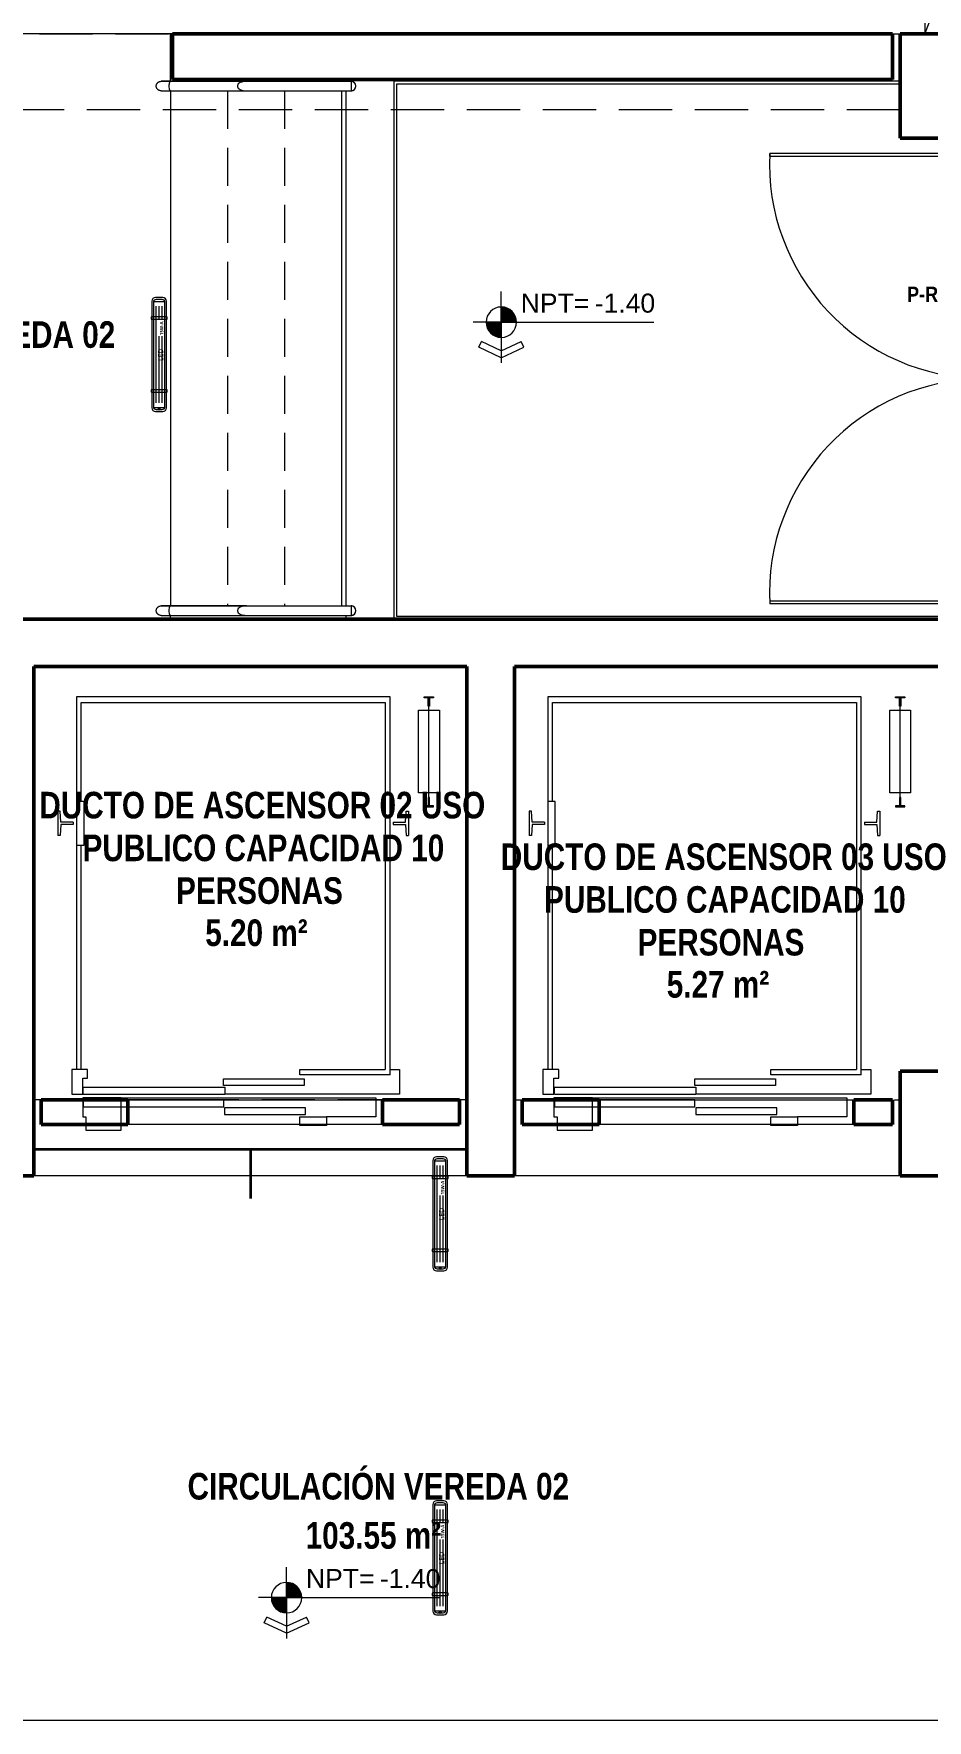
# Model space of a CAD drawing. Header units: metres. Extents: x -4 to 54.5, y -3.3 to 43.7.
# Drawn here: x 39.86 to 44.56, y 8 to 16.87 of the extents above; entities that cross this region are included whole.
import ezdxf

# ---------------------------------------------------------------- set-up
doc = ezdxf.new("R2010")
doc.units = ezdxf.units.M
doc.linetypes.add('Derribado', pattern=[0.4, 0.28, -0.12])
doc.linetypes.add('Trazo pequeño', pattern=[0.3, 0.2, -0.1])
doc.layers.get('0').update_dxf_attribs({"color": 8})
for name, color, linetype, lineweight in [('A-ANNO-NOTE', 8, 'Continuous', 9), ('A-AREA-IDEN', 8, 'Continuous', 9), ('A-DETL', 8, 'Continuous', 9), ('A-DOOR', 8, 'Continuous', 9), ('A-DOOR-FRAM', 8, 'Continuous', 18), ('A-FLOR', 8, 'Continuous', 18), ('A-FLOR-HRAL', 8, 'Continuous', 9), ('A-SIGN', 8, 'Continuous', 9), ('A-WALL', 8, 'Continuous', 9), ('G-ANNO-DIMS', 8, 'Continuous', 9), ('I-WALL', 8, 'Continuous', 9), ('Q-SPCQ', 8, 'Continuous', 9), ('S-COLS', 8, 'Continuous', 9), ('S-STRS', 8, 'Continuous', 9)]:
    doc.layers.add(name, color=color, linetype=linetype, lineweight=lineweight)
doc.layers.add('IE-LUM-L-01-15', color=5, linetype='Continuous', lineweight=18, true_color=0x126b94)
doc.styles.add('Arial_5', font='arial.ttf', dxfattribs={"height": 0.1})
doc.styles.add('Arial_B', font='arialbd.ttf', dxfattribs={"width": 0.85, "height": 0.08})
doc.styles.add('Arial_B_3', font='arialbd.ttf', dxfattribs={"width": 0.8, "height": 0.14})
doc.styles.add('EI_LUM_BOLD', font='OpenSans-Semibold.ttf')
doc.styles.add('EI_LUM_REGULAR', font='OpenSans-Regular.ttf')

# ---------------------------------------------------------------- blocks, each defined once
blk = doc.blocks.new('Tipo de barandal superior - Barandal superior_interno_-4758553-NIV_A_S01_SÓTANO 1')
at = {"layer": 'A-FLOR-HRAL'}
for p, q in [((40.58, 13.8641), (40.53, 13.8641)), ((40.98, 13.8641), (40.58, 13.8641)), ((40.53, 13.8141), (40.58, 13.8141)), ((40.58, 13.8141), (40.98, 13.8141))]:
    blk.add_line(p, q, dxfattribs=at)
at = {"layer": 'A-FLOR-HRAL', "flags": 128}
blk.add_lwpolyline([(40.98, 13.8641), (40.9711, 13.8637), (40.9624, 13.8624), (40.9544, 13.8604), (40.9473, 13.8576), (40.9412, 13.8542), (40.9365, 13.8503), (40.9333, 13.846), (40.9316, 13.8414), (40.9316, 13.8368), (40.9333, 13.8323), (40.9365, 13.828), (40.9412, 13.8241), (40.9473, 13.8207), (40.9544, 13.8179), (40.9624, 13.8158), (40.9711, 13.8146), (40.98, 13.8141)], dxfattribs=at)
at = {"layer": 'A-FLOR-HRAL'}
blk.add_arc((41.53, 13.8391), 0.025, 270, 90, dxfattribs=at)
for points, knots in [([(40.53, 13.8141), (40.5278, 13.8141), (40.5245, 13.8146), (40.5204, 13.816), (40.518, 13.8172), (40.5161, 13.8183), (40.5143, 13.8196), (40.5127, 13.821), (40.5112, 13.8226), (40.5098, 13.8243), (40.5083, 13.8266), (40.5068, 13.8295), (40.5054, 13.8337), (40.5047, 13.8391), (40.5054, 13.8446), (40.5068, 13.8487), (40.5083, 13.8517), (40.5098, 13.8539), (40.5112, 13.8556), (40.5127, 13.8572), (40.5147, 13.859), (40.517, 13.8605), (40.5189, 13.8616), (40.5209, 13.8625), (40.5245, 13.8637), (40.5278, 13.8641), (40.53, 13.8641)], [0, 0, 0, 0, 0.083333, 0.125, 0.166667, 0.1875, 0.208333, 0.25, 0.270833, 0.291667, 0.333333, 0.375, 0.416667, 0.5, 0.583333, 0.625, 0.666667, 0.708333, 0.729167, 0.75, 0.791667, 0.833333, 0.854167, 0.875, 0.916667, 1, 1, 1, 1]), ([(40.58, 13.8141), (40.5794, 13.8141), (40.5782, 13.8147), (40.5765, 13.8172), (40.575, 13.8212), (40.5736, 13.8282), (40.5728, 13.8391), (40.5736, 13.85), (40.575, 13.857), (40.5765, 13.861), (40.5782, 13.8636), (40.5794, 13.8641), (40.58, 13.8641)], [0, 0, 0, 0, 0.083333, 0.166667, 0.25, 0.333333, 0.5, 0.666667, 0.75, 0.833333, 0.916667, 1, 1, 1, 1]), ([(41.5442, 13.8597), (41.5437, 13.8601), (41.5426, 13.8607), (41.5411, 13.8616), (41.5391, 13.8625), (41.5355, 13.8637), (41.5322, 13.8641), (41.53, 13.8641)], [0.807426, 0.807426, 0.807426, 0.807426, 0.8333333, 0.8541667, 0.875, 0.9166667, 1, 1, 1, 1]), ([(41.5536, 13.8474), (41.5534, 13.8478), (41.5529, 13.8493), (41.5517, 13.8517), (41.5502, 13.8539), (41.5488, 13.8556), (41.5473, 13.8572), (41.5461, 13.8583), (41.5452, 13.859)], [0.6072307, 0.6072307, 0.6072307, 0.6072307, 0.625, 0.6666667, 0.7083333, 0.7291667, 0.75, 0.7916667, 0.7916667, 0.7916667, 0.7916667]), ([(41.53, 13.8141), (41.5322, 13.8141), (41.5355, 13.8146), (41.5396, 13.816), (41.542, 13.8172), (41.5435, 13.8181), (41.5441, 13.8185), (41.5442, 13.8186)], [0, 0, 0, 0, 0.0833333, 0.125, 0.1666667, 0.1875, 0.192574, 0.192574, 0.192574, 0.192574]), ([(41.5452, 13.8193), (41.5461, 13.82), (41.5473, 13.821), (41.5488, 13.8226), (41.5502, 13.8243), (41.5517, 13.8266), (41.5529, 13.829), (41.5534, 13.8304), (41.5536, 13.8309)], [0.2083333, 0.2083333, 0.2083333, 0.2083333, 0.25, 0.2708333, 0.2916667, 0.3333333, 0.375, 0.3927693, 0.3927693, 0.3927693, 0.3927693])]:
    blk.add_open_spline(points, degree=3, knots=knots, dxfattribs=at)
blk.add_open_spline([(41.5541, 13.8327), (41.5547, 13.8348), (41.5553, 13.8391), (41.5547, 13.8435), (41.5541, 13.8456)], degree=3, dxfattribs=at)
blk = doc.blocks.new('Tipo de barandal superior - Barandal superior_interno_-V24-NIV_A_S01_SÓTANO 1')
at = {"layer": 'A-FLOR-HRAL'}
for p, q in [((40.53, 13.8641), (40.58, 13.8641)), ((40.58, 13.8641), (41.48, 13.8641)), ((41.48, 13.8641), (41.53, 13.8641)), ((41.53, 13.8641), (41.53, 13.8141)), ((40.53, 13.8141), (40.58, 13.8141)), ((40.58, 13.8141), (41.48, 13.8141)), ((41.48, 13.8141), (41.53, 13.8141))]:
    blk.add_line(p, q, dxfattribs=at)
blk = doc.blocks.new('Tipo de barandal superior - Barandal superior_interno_-4758570-NIV_A_S01_SÓTANO 1')
at = {"layer": 'A-FLOR-HRAL'}
for p, q in [((40.58, 16.6246), (40.53, 16.6246)), ((40.98, 16.6246), (40.58, 16.6246)), ((40.53, 16.5746), (40.58, 16.5746)), ((40.58, 16.5746), (40.98, 16.5746))]:
    blk.add_line(p, q, dxfattribs=at)
at = {"layer": 'A-FLOR-HRAL', "flags": 128}
blk.add_lwpolyline([(40.98, 16.6246), (40.9711, 16.6242), (40.9624, 16.6229), (40.9544, 16.6209), (40.9473, 16.6181), (40.9412, 16.6147), (40.9365, 16.6107), (40.9333, 16.6064), (40.9316, 16.6019), (40.9316, 16.5973), (40.9333, 16.5928), (40.9365, 16.5885), (40.9412, 16.5845), (40.9473, 16.5811), (40.9544, 16.5783), (40.9624, 16.5763), (40.9711, 16.575), (40.98, 16.5746)], dxfattribs=at)
at = {"layer": 'A-FLOR-HRAL'}
blk.add_arc((41.53, 16.5996), 0.025, 270, 90, dxfattribs=at)
for points, knots in [([(40.53, 16.5746), (40.5278, 16.5746), (40.5245, 16.575), (40.5204, 16.5764), (40.518, 16.5776), (40.5161, 16.5788), (40.5143, 16.5801), (40.5127, 16.5815), (40.5112, 16.5831), (40.5098, 16.5848), (40.5083, 16.5871), (40.5068, 16.59), (40.5054, 16.5941), (40.5047, 16.5996), (40.5054, 16.6051), (40.5068, 16.6092), (40.5083, 16.6121), (40.5098, 16.6144), (40.5112, 16.6161), (40.5127, 16.6177), (40.5147, 16.6195), (40.517, 16.621), (40.5189, 16.622), (40.5209, 16.6229), (40.5245, 16.6242), (40.5278, 16.6246), (40.53, 16.6246)], [0, 0, 0, 0, 0.083333, 0.125, 0.166667, 0.1875, 0.208333, 0.25, 0.270833, 0.291667, 0.333333, 0.375, 0.416667, 0.5, 0.583333, 0.625, 0.666667, 0.708333, 0.729167, 0.75, 0.791667, 0.833333, 0.854167, 0.875, 0.916667, 1, 1, 1, 1]), ([(40.58, 16.5746), (40.5794, 16.5746), (40.5782, 16.5752), (40.5765, 16.5777), (40.575, 16.5817), (40.5736, 16.5887), (40.5728, 16.5996), (40.5736, 16.6105), (40.575, 16.6175), (40.5765, 16.6215), (40.5782, 16.624), (40.5794, 16.6246), (40.58, 16.6246)], [0, 0, 0, 0, 0.083333, 0.166667, 0.25, 0.333333, 0.5, 0.666667, 0.75, 0.833333, 0.916667, 1, 1, 1, 1]), ([(41.5442, 16.6202), (41.5437, 16.6205), (41.5426, 16.6212), (41.5411, 16.622), (41.5391, 16.6229), (41.5355, 16.6242), (41.5322, 16.6246), (41.53, 16.6246)], [0.807426, 0.807426, 0.807426, 0.807426, 0.8333333, 0.8541667, 0.875, 0.9166667, 1, 1, 1, 1]), ([(41.5536, 16.6079), (41.5534, 16.6083), (41.5529, 16.6098), (41.5517, 16.6121), (41.5502, 16.6144), (41.5488, 16.6161), (41.5473, 16.6177), (41.5461, 16.6188), (41.5452, 16.6194)], [0.6072307, 0.6072307, 0.6072307, 0.6072307, 0.625, 0.6666667, 0.7083333, 0.7291667, 0.75, 0.7916667, 0.7916667, 0.7916667, 0.7916667]), ([(41.53, 16.5746), (41.5322, 16.5746), (41.5355, 16.575), (41.5396, 16.5764), (41.542, 16.5776), (41.5435, 16.5786), (41.5441, 16.579), (41.5442, 16.579)], [0, 0, 0, 0, 0.0833333, 0.125, 0.1666667, 0.1875, 0.192574, 0.192574, 0.192574, 0.192574]), ([(41.5452, 16.5798), (41.5461, 16.5804), (41.5473, 16.5815), (41.5488, 16.5831), (41.5502, 16.5848), (41.5517, 16.5871), (41.5529, 16.5894), (41.5534, 16.5909), (41.5536, 16.5913)], [0.2083333, 0.2083333, 0.2083333, 0.2083333, 0.25, 0.2708333, 0.2916667, 0.3333333, 0.375, 0.3927693, 0.3927693, 0.3927693, 0.3927693])]:
    blk.add_open_spline(points, degree=3, knots=knots, dxfattribs=at)
blk.add_open_spline([(41.5541, 16.5931), (41.5547, 16.5952), (41.5553, 16.5996), (41.5547, 16.604), (41.5541, 16.6061)], degree=3, dxfattribs=at)
blk = doc.blocks.new('Tipo de barandal superior - Barandal superior_interno_-V25-NIV_A_S01_SÓTANO 1')
at = {"layer": 'A-FLOR-HRAL'}
for p, q in [((40.53, 16.6246), (40.58, 16.6246)), ((40.58, 16.6246), (41.48, 16.6246)), ((41.48, 16.6246), (41.53, 16.6246)), ((41.53, 16.6246), (41.53, 16.5746)), ((40.53, 16.5746), (40.58, 16.5746)), ((40.58, 16.5746), (41.48, 16.5746)), ((41.48, 16.5746), (41.53, 16.5746))]:
    blk.add_line(p, q, dxfattribs=at)
blk = doc.blocks.new('ARQ-Ductos - DuctoPrOyeccion2D-5550157-NIV_A_S01_SÓTANO 1')
at = {"layer": 'A-SIGN'}
for p, q in [((0, 0), (0, -0.74)), ((0.29, 0), (0, 0)), ((0, 0), (0, -0.74)), ((0.29, 0), (0, 0)), ((0, -0.74), (0.29, 0)), ((0.29, -0.74), (0, 0)), ((0.29, -0.74), (0.29, 0)), ((0.29, -0.74), (0.29, 0))]:
    blk.add_line(p, q, dxfattribs=at)
blk = doc.blocks.new('ARQ-Ascenseurã_lectriqueMur - Ascensor1_60_2_20-5734918-NIV_A_S01_SÓTANO 1')
at = {"layer": 'Q-SPCQ'}
for p, q in [((0.95, 2.185), (-0.7, 2.185)), ((-0.7, 2.185), (-0.7, 0.225)), ((-0.675, 1.635), (-0.675, 2.155)), ((-0.675, 2.155), (0.925, 2.155)), ((0.925, 2.155), (0.925, 0.225)), ((0.95, 0.1972), (0.95, 2.185)), ((1.1297, 2.1855), (1.1797, 2.1855)), ((1.1297, 2.1795), (1.1297, 2.1855)), ((1.1517, 2.1795), (1.1297, 2.1795)), ((1.1517, 2.136), (1.1517, 2.1795)), ((1.1577, 2.136), (1.1517, 2.136)), ((1.1547, 1.606), (1.1547, 2.1855)), ((1.1797, 2.1795), (1.1577, 2.1795)), ((1.1577, 2.1795), (1.1577, 2.136)), ((1.1797, 2.1855), (1.1797, 2.1795)), ((1.0997, 1.6798), (1.0997, 2.116)), ((1.0997, 2.116), (1.2097, 2.116)), ((1.2097, 2.116), (1.2097, 1.6798)), ((-0.6602, 1.635), (-0.7, 1.635)), ((-0.6602, 1.405), (-0.6602, 1.635)), ((1.2097, 1.6798), (1.0997, 1.6798)), ((1.1517, 1.612), (1.1297, 1.612)), ((1.1297, 1.612), (1.1297, 1.606)), ((1.1297, 1.606), (1.1797, 1.606)), ((1.1577, 1.6555), (1.1517, 1.6555)), ((1.1517, 1.6555), (1.1517, 1.612)), ((1.1577, 1.612), (1.1577, 1.6555)), ((1.1797, 1.612), (1.1577, 1.612)), ((1.1797, 1.606), (1.1797, 1.612)), ((-0.785, 1.5835), (-0.798, 1.5835)), ((-0.798, 1.5835), (-0.798, 1.4565)), ((-0.7821, 1.5262), (-0.785, 1.5835)), ((-0.782, 1.5137), (-0.785, 1.4565)), ((-0.717, 1.5262), (-0.7821, 1.5262)), ((-0.717, 1.5137), (-0.782, 1.5137)), ((-0.717, 1.5262), (-0.717, 1.5137)), ((0.967, 1.5262), (1.0321, 1.5262)), ((0.967, 1.5262), (0.967, 1.5137)), ((0.967, 1.5137), (1.032, 1.5137)), ((1.032, 1.5137), (1.035, 1.4565)), ((1.0321, 1.5262), (1.035, 1.5835)), ((1.035, 1.5835), (1.048, 1.5835)), ((1.048, 1.5835), (1.048, 1.4565)), ((-0.785, 1.4565), (-0.798, 1.4565)), ((1.035, 1.4565), (1.048, 1.4565)), ((-0.7, 1.405), (-0.6602, 1.405)), ((-0.675, 0.225), (-0.675, 1.405)), ((-0.642, 0.225), (-0.725, 0.225)), ((-0.725, 0.225), (-0.725, 0.095)), ((-0.667, 0.095), (-0.667, 0.179)), ((-0.667, 0.179), (-0.642, 0.179)), ((-0.642, 0.179), (-0.642, 0.225)), ((0.475, 0.1972), (0.475, 0.225)), ((0.475, 0.225), (0.925, 0.225)), ((0.95, 0.1972), (0.475, 0.1972)), ((0.95, 0.225), (1, 0.225)), ((1, 0.225), (1, 0.095)), ((-0.725, 0.095), (-0.667, 0.095)), ((-0.665, 0.131), (0.08, 0.131)), ((-0.665, 0.095), (-0.665, 0.131)), ((-0.665, 0.095), (0.08, 0.095)), ((0.074, 0.1399), (0.074, 0.1759)), ((0.074, 0.1759), (0.498, 0.1759)), ((0.498, 0.1399), (0.074, 0.1399)), ((0.08, 0.131), (0.08, 0.095)), ((1, 0.095), (0.08, 0.095)), ((0.498, 0.1759), (0.498, 0.1399)), ((-0.667, 0.0746), (-0.667, -0.0254)), ((-0.465, 0.0746), (-0.667, 0.0746)), ((-0.667, 0.0746), (0.875, 0.0746)), ((0.075, 0.0645), (-0.665, 0.0645)), ((-0.665, 0.0645), (-0.665, 0.0285)), ((-0.665, 0.0285), (0.075, 0.0285)), ((-0.465, -0.0954), (-0.465, 0.0746)), ((-0.465, 0.065), (0.875, 0.065)), ((0.075, 0.0285), (0.075, 0.0645)), ((0.505, 0.023), (0.079, 0.023)), ((0.079, 0.023), (0.079, -0.013)), ((0.505, -0.013), (0.505, 0.023)), ((0.875, 0.0746), (0.875, -0.0254)), ((-0.667, -0.0254), (-0.65, -0.0254)), ((-0.65, -0.0254), (-0.65, -0.0954)), ((0.079, -0.013), (0.505, -0.013)), ((0.475, -0.0695), (0.475, -0.0254)), ((0.475, -0.0254), (0.615, -0.0254)), ((0.615, -0.0695), (0.475, -0.0695)), ((0.875, -0.0254), (0.615, -0.0254)), ((0.615, -0.0254), (0.615, -0.0695)), ((-0.65, -0.0954), (-0.465, -0.0954))]:
    blk.add_line(p, q, dxfattribs=at)
blk = doc.blocks.new('ARQ-PuertaDobleHojaCortafuego - Pcf_2_50x2_40-6065029-NIV_A_S01_SÓTANO 1')
at = {"layer": 'A-DOOR', "lineweight": 18}
for p, q in [((-0.72, 0.02), (-0.67, 0.02)), ((-0.745, -0.12), (-0.745, -1.1167)), ((-0.7306, -1.1167), (-0.7306, -0.12)), ((1.61, -1.1167), (1.61, -0.12)), ((1.625, -0.12), (1.625, -1.1167)), ((-0.7306, -1.1167), (-0.745, -1.1167)), ((1.61, -1.1167), (1.625, -1.1167))]:
    blk.add_line(p, q, dxfattribs=at)
for centre, start, end in [((-0.6897, 0.0117), 267.19284, 359.40838), ((1.5697, 0.0117), 180.59162, 272.80716)]:
    blk.add_arc(centre, 1.1297, start, end, dxfattribs=at)
at = {"layer": 'A-DOOR-FRAM'}
for p, q in [((-0.7675, 0.12), (-0.81, 0.12)), ((-0.81, 0.12), (-0.81, -0.12)), ((-0.7675, 0.07), (-0.7675, 0.12)), ((1.69, 0.12), (1.6475, 0.12)), ((1.6475, 0.12), (1.6475, 0.07)), ((1.69, -0.12), (1.69, 0.12)), ((-0.73, 0.07), (-0.7675, 0.07)), ((-0.73, -0.12), (-0.73, 0.07)), ((1.6475, 0.07), (1.61, 0.07)), ((1.61, 0.07), (1.61, -0.12)), ((-0.81, -0.12), (-0.73, -0.12)), ((1.61, -0.12), (1.69, -0.12))]:
    blk.add_line(p, q, dxfattribs=at)
blk = doc.blocks.new('Cotas de elevación - CotaEleVacíoNNpt-3697023-NIV_A_S01_SÓTANO 1')
at = {"layer": 'G-ANNO-DIMS'}
h = blk.add_hatch(color=256, dxfattribs=at)
edge = h.paths.add_edge_path()
edge.add_arc((0, 0.002141), 0.0008, 0, 90, ccw=False)
edge.add_line((0.0008, 0.002141), (0, 0.002141))
edge.add_line((0, 0.002141), (0, 0.002941))
h = blk.add_hatch(color=256, dxfattribs=at)
edge = h.paths.add_edge_path()
edge.add_arc((0, 0.002141), 0.0008, 0, 90, ccw=False)
edge.add_line((0.0008, 0.002141), (0, 0.002141))
edge.add_line((0, 0.002141), (0, 0.002941))
h = blk.add_hatch(color=256, dxfattribs=at)
edge = h.paths.add_edge_path()
edge.add_line((-0.0008, 0.002141), (0, 0.002141))
edge.add_line((0, 0.002141), (0, 0.001341))
edge.add_arc((0, 0.002141), 0.0008, 180, 270, ccw=False)
for p, q in [((0, 0.002141), (0, 0.003749)), ((0, 0.002941), (0, 0.002141)), ((0, 0.002141), (0, 0.002941)), ((0, 0.002141), (0, 0.002941)), ((0, 0.002941), (0, 0.002141)), ((0, 0.002141), (-0.001482, 0.002141)), ((-0.0008, 0.002141), (0, 0.002141)), ((0, 0.002141), (-0.0008, 0.002141)), ((-0.0008, 0.002141), (0, 0.002141)), ((0, 0.002141), (0.0008, 0.002141)), ((0, 0.001341), (0, 0.002141)), ((0, 0.002141), (0.0008, 0.002141)), ((0, 0.002141), (0.008028, 0.002141)), ((0, 0.002141), (0, 0)), ((-0.001183, 0.000825), (-0.001045, 0.00112)), ((0, 0.000633), (-0.001045, 0.00112)), ((0, 0.000633), (0.001045, 0.00112)), ((0.001183, 0.000825), (0.001045, 0.00112)), ((0, 0.000273), (-0.001183, 0.000825)), ((0, 0.000273), (0.001183, 0.000825))]:
    blk.add_line(p, q, dxfattribs=at)
for start, end in [(360, 180), (90, 180), (90, 180), (360, 90), (360, 90), (180, 360), (180, 270)]:
    blk.add_arc((0, 0.002141), 0.0008, start, end, dxfattribs=at)
blk = doc.blocks.new('EI_LUM_L_01_15')
at = {"color": 0, "lineweight": 13}
for p, q in [((-0.2785, 0.0293), (-0.2785, -0.0293)), ((0.2785, 0.0293), (0.2785, -0.0293))]:
    blk.add_line(p, q, dxfattribs=at)
at = {"color": 0, "lineweight": 9}
for p, q in [((-0.2546, 0.0162), (0.2546, 0.0162)), ((-0.2546, 0), (0.0959, 0)), ((0.1824, 0), (0.2546, 0)), ((-0.2546, -0.0162), (0.0959, -0.0162)), ((0.1824, -0.0162), (0.2546, -0.0162))]:
    blk.add_line(p, q, dxfattribs=at)
at = {"color": 0, "lineweight": 13}
blk.add_lwpolyline([(-0.2802, -0.0385), (0.2802, -0.0385, 0.414214), (0.2995, -0.0193), (0.2995, 0.0192, 0.414214), (0.2802, 0.0385), (-0.2802, 0.0385, 0.414214), (-0.2995, 0.0192), (-0.2995, -0.0193, 0.414214)], format="xyb", close=True, dxfattribs=at)
at = {"color": 0, "lineweight": 9}
for points in [[(-0.2753, -0.0302), (0.2753, -0.0302, 0.414214), (0.2893, -0.0162), (0.2893, 0.0162, 0.414214), (0.2753, 0.0302), (-0.2753, 0.0302, 0.414214), (-0.2893, 0.0162), (-0.2893, -0.0162, 0.414214)], [(-0.1964, -0.0416), (-0.187, -0.0416, 0.414214), (-0.1851, -0.0397), (-0.1851, 0.0397, 0.414214), (-0.187, 0.0416), (-0.1964, 0.0416, 0.414214), (-0.1983, 0.0397), (-0.1983, -0.0397, 0.414214)], [(0.187, -0.0416), (0.1964, -0.0416, 0.414214), (0.1983, -0.0397), (0.1983, 0.0397, 0.414214), (0.1964, 0.0416), (0.187, 0.0416, 0.414214), (0.1851, 0.0397), (0.1851, -0.0397, 0.414214)]]:
    blk.add_lwpolyline(points, format="xyb", close=True, dxfattribs=at)
blk.add_circle((-0.2875, 0), 0.00577, dxfattribs=at)
for s, height, style, p in [('LED', 0.02715, 'EI_LUM_REGULAR', (-0.0343, -0.0216)), ('15W-A', 0.01745, 'EI_LUM_BOLD', (0.1016, -0.0216))]:
    blk.add_text(s, height=height, dxfattribs=dict(at, style=style)).set_placement(p)
at = {"style": 'EI_LUM_REGULAR', "flags": 1}
for tag in ['ANCHO_CUERPO_MM', 'ALTURA_M', 'AMBIENTE', 'TIPO', 'ID', 'IP', 'GIRO_REFERENCIA', 'DESCRIPCION', 'POTENCIA_W', 'FLUJO_NOMINAL_LM', 'FLUJO_CALCULO_LM', 'MONTAJE', 'PAGINA_PDF', 'NUMERO_LOCAL', 'ESTADO', 'LARGO_CUERPO_MM', 'DIAMETRO_CUERPO_MM', 'REFERENCIA_DIMENSIONAL', 'NPT_M', 'FUENTE_XY']:
    blk.add_attdef(tag, (0, 0), '', height=0.025, dxfattribs=at)

msp = doc.modelspace()

# ---------------------------------------------------------------- linework, layer by layer
at = {"layer": 'A-DETL', "linetype": 'Derribado', "lineweight": 18}
for p, q in [((38.29, 16.875), (44.42, 16.875)), ((44.42, 16.875), (44.42, 16.475)), ((44.42, 16.475), (38.29, 16.475)), ((42.14, 13.795), (42.39, 13.795)), ((42.14, 11.265), (39.86, 11.265)), ((39.86, 11.265), (39.86, 10.865)), ((42.14, 10.865), (42.14, 11.265)), ((42.39, 11.265), (44.42, 11.265)), ((42.39, 11.265), (42.39, 10.865)), ((44.42, 11.265), (44.42, 10.865)), ((42.14, 10.865), (39.86, 10.865)), ((44.42, 10.865), (42.39, 10.865))]:
    msp.add_line(p, q, dxfattribs=at)
at = {"layer": 'A-DETL', "lineweight": 35}
for p, q in [((39.86, 11.005), (42.14, 11.005)), ((41, 11.005), (41, 10.745))]:
    msp.add_line(p, q, dxfattribs=at)
at = {"layer": 'A-FLOR', "lineweight": 9}
for p, q in [((40.59, 16.875), (38.29, 16.875)), ((40.58, 16.625), (40.58, 16.875)), ((44.42, 16.61), (41.77, 16.61)), ((41.77, 16.61), (41.77, 13.81)), ((40.58, 13.795), (40.58, 13.8137)), ((41.77, 13.81), (44.73, 13.81)), ((42.14, 10.865), (39.86, 10.865)), ((44.42, 10.865), (42.39, 10.865)), ((25.5668, 8), (49.435, 8))]:
    msp.add_line(p, q, dxfattribs=at)
at = {"layer": 'A-WALL', "lineweight": 5}
for p, q in [((44.38, 16.875), (44.42, 16.875)), ((40.6, 16.625), (40.6, 16.635)), ((41.505, 16.625), (40.6, 16.625)), ((44.42, 16.625), (41.755, 16.625)), ((41.755, 16.625), (41.755, 13.795)), ((41.505, 13.8641), (41.505, 16.5746)), ((41.505, 13.795), (41.505, 13.8141))]:
    msp.add_line(p, q, dxfattribs=at)
at = {"layer": 'A-WALL', "lineweight": 50}
for p, q in [((39.86, 13.795), (39.61, 13.795)), ((44.97, 13.795), (39.86, 13.795)), ((39.86, 10.865), (39.86, 13.545)), ((39.86, 13.545), (42.14, 13.545)), ((42.14, 13.545), (42.14, 10.865)), ((42.39, 13.545), (44.72, 13.545)), ((42.39, 10.865), (42.39, 13.545)), ((39.61, 10.865), (39.86, 10.865)), ((42.14, 10.865), (42.39, 10.865))]:
    msp.add_line(p, q, dxfattribs=at)
at = {"layer": 'I-WALL', "lineweight": 50}
for p, q in [((44.38, 16.875), (40.59, 16.875)), ((40.59, 16.875), (40.59, 16.635)), ((44.38, 16.635), (44.38, 16.875)), ((40.59, 16.635), (44.38, 16.635)), ((40.3553, 11.265), (39.9, 11.265)), ((39.9, 11.265), (39.9, 11.135)), ((40.3553, 11.135), (40.3553, 11.265)), ((42.1, 11.265), (41.6953, 11.265)), ((41.6953, 11.265), (41.6953, 11.135)), ((42.1, 11.135), (42.1, 11.265)), ((42.8353, 11.265), (42.43, 11.265)), ((42.43, 11.265), (42.43, 11.135)), ((42.8353, 11.135), (42.8353, 11.265)), ((44.38, 11.265), (44.1753, 11.265)), ((44.1753, 11.265), (44.1753, 11.135)), ((44.38, 11.135), (44.38, 11.265)), ((39.9, 11.135), (40.3553, 11.135)), ((41.6953, 11.135), (42.1, 11.135)), ((42.43, 11.135), (42.8353, 11.135)), ((44.1753, 11.135), (44.38, 11.135))]:
    msp.add_line(p, q, dxfattribs=at)
at = {"layer": 'I-WALL'}
for p, q in [((40.3553, 11.265), (41.6953, 11.265)), ((42.8353, 11.265), (44.1753, 11.265)), ((41.6953, 11.135), (40.3553, 11.135)), ((44.1753, 11.135), (42.8353, 11.135))]:
    msp.add_line(p, q, dxfattribs=at)
at = {"layer": 'S-COLS', "lineweight": 50}
for p, q in [((44.97, 16.875), (44.42, 16.875)), ((44.42, 16.875), (44.42, 16.325)), ((44.42, 16.325), (44.97, 16.325)), ((44.72, 11.415), (44.42, 11.415)), ((44.42, 11.415), (44.42, 10.865)), ((44.42, 10.865), (44.97, 10.865))]:
    msp.add_line(p, q, dxfattribs=at)
at = {"layer": 'S-STRS'}
for p, q in [((40.58, 16.625), (40.6, 16.625)), ((40.58, 16.5746), (40.58, 13.8641)), ((41.48, 16.5746), (41.48, 13.8641)), ((40.58, 13.8137), (40.88, 13.8137)), ((40.88, 13.8137), (41.18, 13.8137)), ((41.18, 13.8137), (41.48, 13.8137))]:
    msp.add_line(p, q, dxfattribs=at)
at = {"layer": 'S-STRS', "linetype": 'Trazo pequeño'}
for p, q in [((40.88, 16.5746), (40.88, 13.8641)), ((41.18, 16.5746), (41.18, 13.8641))]:
    msp.add_line(p, q, dxfattribs=at)

# ---------------------------------------------------------------- block references
at = {"layer": 'A-DOOR', "lineweight": 18, "rotation": 270}
msp.add_blockref('ARQ-PuertaDobleHojaCortafuego - Pcf_2_50x2_40-6065029-NIV_A_S01_SÓTANO 1', (44.85, 15.5), dxfattribs=at)
at = {"layer": 'A-FLOR-HRAL'}
for name in ['Tipo de barandal superior - Barandal superior_interno_-4758570-NIV_A_S01_SÓTANO 1', 'Tipo de barandal superior - Barandal superior_interno_-V25-NIV_A_S01_SÓTANO 1', 'Tipo de barandal superior - Barandal superior_interno_-4758553-NIV_A_S01_SÓTANO 1', 'Tipo de barandal superior - Barandal superior_interno_-V24-NIV_A_S01_SÓTANO 1']:
    msp.add_blockref(name, (0, 0), dxfattribs=at)
at = {"layer": 'A-SIGN'}
msp.add_blockref('ARQ-Ductos - DuctoPrOyeccion2D-5550157-NIV_A_S01_SÓTANO 1', (44.55, 17.615), dxfattribs=at)
at = {"layer": 'G-ANNO-DIMS', "xscale": 99.99999999999991, "yscale": 99.99999999999991, "zscale": 99.99999999999991}
for p in [(42.3207, 15.1428), (41.1905, 8.4311)]:
    msp.add_blockref('Cotas de elevación - CotaEleVacíoNNpt-3697023-NIV_A_S01_SÓTANO 1', p, dxfattribs=at)
at = {"layer": 'IE-LUM-L-01-15', "rotation": 90}
for p in [(40.52, 15.187), (41.999, 10.665)]:
    msp.add_blockref('EI_LUM_L_01_15', p, dxfattribs=at)
at = {"layer": 'Q-SPCQ'}
for p in [(40.785, 11.2), (43.265, 11.2)]:
    msp.add_blockref('ARQ-Ascenseurã_lectriqueMur - Ascensor1_60_2_20-5734918-NIV_A_S01_SÓTANO 1', p, dxfattribs=at)

# ---------------------------------------------------------------- texts
at = {"layer": 'A-ANNO-NOTE', "insert": (44.456, 15.544), "char_height": 0.08, "width": 0.258945, "attachment_point": 1, "style": 'Arial_B'}
msp.add_mtext('P-RF', dxfattribs=at)
at = {"layer": 'A-AREA-IDEN', "char_height": 0.14, "attachment_point": 1, "style": 'Arial_B_3'}
for s, insert, width in [('CIRCULACIÓN VEREDA 02', (38.2813, 15.362), 2.353754), ('DUCTO DE ASCENSOR 02 USO', (39.8894, 12.8857), 2.757805), ('PUBLICO CAPACIDAD 10', (40.1169, 12.6608), 2.212657), ('DUCTO DE ASCENSOR 03 USO', (42.3181, 12.6142), 2.757805), ('PERSONAS', (40.609, 12.436), 1.019746), ('PUBLICO CAPACIDAD 10', (42.5456, 12.3893), 2.212657), ('5.20 m²', (40.7626, 12.2142), 0.64135), ('PERSONAS', (43.0378, 12.1644), 1.019746), ('5.27 m²', (43.1913, 11.9427), 0.64135), ('CIRCULACIÓN VEREDA 02', (40.6694, 9.3015), 2.353754), ('103.55 m²', (41.291, 9.0425), 0.846582)]:
    msp.add_mtext(s, dxfattribs=dict(at, insert=insert, width=width))

# ---------------------------------------------------------------- next in the draw order: texts
at = {"layer": 'G-ANNO-DIMS', "char_height": 0.1, "width": 0.416877, "attachment_point": 1, "style": 'Arial_5', "bg_fill": 3, "box_fill_scale": 1.25, "bg_fill_color": 9, "bg_fill_true_color": 13158600, "bg_fill_transparency": 0}
for insert in [(42.4228, 15.5076), (41.2925, 8.7959)]:
    msp.add_mtext('NPT=', dxfattribs=dict(at, insert=insert))

# ---------------------------------------------------------------- next in the draw order: texts
at = {"layer": 'G-ANNO-DIMS', "char_height": 0.1, "width": 0.380758, "attachment_point": 1, "line_spacing_factor": 0.941778, "style": 'Arial_5', "bg_fill": 3, "box_fill_scale": 1.25, "bg_fill_color": 9, "bg_fill_true_color": 13158600, "bg_fill_transparency": 0}
for insert in [(42.8121, 15.5073), (41.6818, 8.7956)]:
    msp.add_mtext('-1.40', dxfattribs=dict(at, insert=insert))

# ---------------------------------------------------------------- next in the draw order: block references
at = {"layer": 'IE-LUM-L-01-15', "rotation": 90}
msp.add_blockref('EI_LUM_L_01_15', (41.999, 8.855), dxfattribs=at)

doc.saveas('drawing.dxf')
